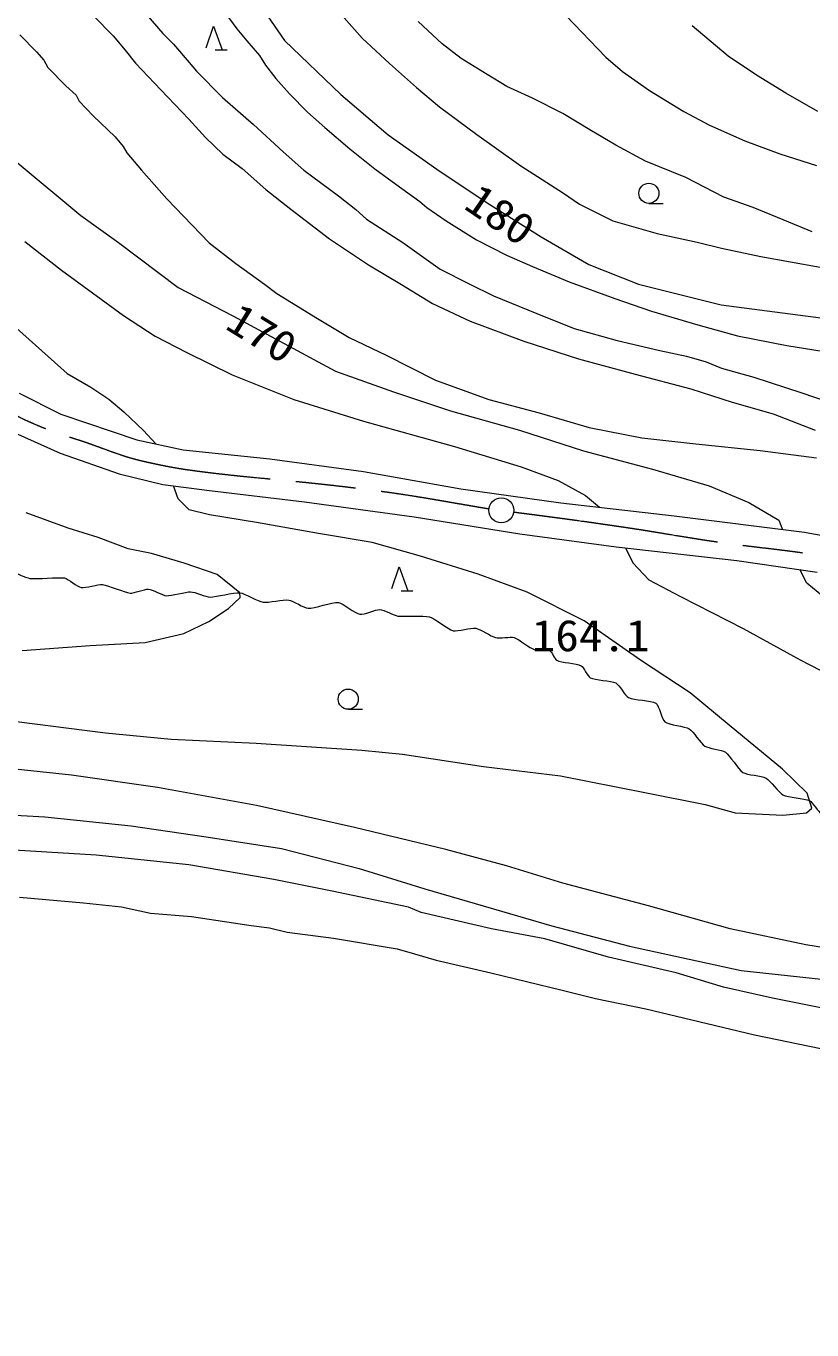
# Model space of a CAD drawing. Units: millimetres, scale not verified. Extents: x 40000 to 680000, y 20000 to 380000.
# Drawn here: x 443064 to 488863, y 243479 to 319452 of the extents above; entities that cross this region are included whole.
import ezdxf
from ezdxf.enums import TextEntityAlignment as Align

# ---------------------------------------------------------------- set-up
doc = ezdxf.new("R2010")
doc.units = ezdxf.units.MM
doc.header["$LTSCALE"] = 1000
doc.linetypes.add('CHAIN', pattern=[18.5, 12, -1.5, 3.5, -1.5])
doc.layers.add('M-BMK', color=2, linetype='CHAIN', lineweight=13)
doc.layers.add('M-WORK', color=1, linetype='Continuous', lineweight=13)
doc.styles.add('ＭＳ ゴシック', font='')
doc.styles.get('ＭＳ ゴシック').set_extended_font_data('MS Gothic')

msp = doc.modelspace()

# ---------------------------------------------------------------- linework, layer by layer
at = {"layer": 'M-BMK'}
for points, knots in [([(375435, 314146), (376344, 314405), (376590, 314475), (377338, 314654), (378073, 314829), (378484, 314940), (379230, 315055), (380096, 315188), (380588, 315201), (381460, 315278), (382446, 315365), (382997, 315454), (383986, 315474), (384990, 315495), (385551, 315403), (386554, 315347), (387147, 315313), (387482, 315317), (388072, 315246), (389360, 315092), (390056, 314844), (391328, 314585), (392347, 314378), (392921, 314279), (393936, 314052), (394763, 313866), (395230, 313772), (396047, 313546), (396713, 313361), (397076, 313223), (397734, 313012), (398603, 312733), (399090, 312577), (399955, 312287), (400923, 311962), (401463, 311777), (402426, 311439), (403377, 311105), (403908, 310915), (404852, 310563), (406150, 310080), (406832, 309687), (408154, 309273), (408683, 309107), (408987, 309043), (409522, 308895), (411461, 308356), (412542, 308033), (414485, 307508), (415675, 307187), (416341, 307004), (417536, 306701), (418770, 306388), (419467, 306236), (420702, 305928), (422248, 305543), (423106, 305295), (424656, 304923), (426206, 304551), (427102, 304454), (428637, 304020), (429665, 303729), (430226, 303511), (431222, 303124), (432356, 302683), (432958, 302355), (434061, 301838), (434924, 301434), (435421, 301231), (436256, 300771), (437112, 300299), (437545, 299957), (438359, 299417), (439023, 298977), (439380, 298710), (440042, 298268), (440726, 297811), (441080, 297504), (441807, 297119), (442898, 296539), (443531, 296245), (444690, 295816), (445264, 295603), (445595, 295513), (446177, 295323), (447711, 294823), (448531, 294397), (450107, 294051), (451271, 293795), (451930, 293670), (453113, 293517), (455754, 293176), (457246, 293093), (459894, 292810), (460845, 292708), (461377, 292648), (462326, 292533), (465353, 292163), (466336, 291956), (470040, 291326)], [0, 0, 0, 0, 1, 1, 1, 2, 2, 2, 3, 3, 3, 4, 4, 4, 5, 5, 5, 6, 6, 6, 7, 7, 7, 8, 8, 8, 9, 9, 9, 10, 10, 10, 11, 11, 11, 12, 12, 12, 13, 13, 13, 14, 14, 14, 15, 15, 15, 16, 16, 16, 17, 17, 17, 18, 18, 18, 19, 19, 19, 20, 20, 20, 21, 21, 21, 22, 22, 22, 23, 23, 23, 24, 24, 24, 25, 25, 25, 26, 26, 26, 27, 27, 27, 28, 28, 28, 29, 29, 29, 30, 30, 30, 31, 31, 31, 32, 32, 32, 33, 33, 33, 33]), ([(471483, 291139), (474610, 290730), (475416, 290627), (477931, 290255), (480206, 289918), (481470, 289660), (483748, 289342), (485492, 289098), (486477, 289021), (488221, 288778), (491394, 288335), (493175, 288091), (496316, 287464), (497848, 287158), (498677, 286859), (500184, 286449), (502190, 285903), (503303, 285560), (505294, 284961), (506375, 284636), (506985, 284466), (508053, 284099), (509127, 283730), (509711, 283475), (510772, 283073), (512492, 282422), (513467, 282087), (515174, 281401), (517620, 280418), (518984, 279850), (521391, 278774), (523161, 277983), (524133, 277496), (525885, 276666), (526854, 276207), (527402, 275958), (528363, 275481), (529579, 274877), (530236, 274492), (531440, 273865), (532509, 273309), (533122, 273026), (534180, 272449), (535570, 271691), (536318, 271212), (537689, 270418), (538891, 269721), (539580, 269356), (540767, 268633), (542062, 267843), (542769, 267369), (544029, 266524), (545106, 265803), (545687, 265368), (546753, 264631), (547785, 263919), (548382, 263547), (549400, 262815), (550545, 261992), (551171, 261510), (552291, 260653), (553807, 259493), (554651, 258834), (556138, 257637), (557267, 256728), (557931, 256255), (559001, 255277), (559650, 254683), (559870, 254478), (560625, 253716)], [0, 0, 0, 0, 1, 1, 1, 2, 2, 2, 3, 3, 3, 4, 4, 4, 5, 5, 5, 6, 6, 6, 7, 7, 7, 8, 8, 8, 9, 9, 9, 10, 10, 10, 11, 11, 11, 12, 12, 12, 13, 13, 13, 14, 14, 14, 15, 15, 15, 16, 16, 16, 17, 17, 17, 18, 18, 18, 19, 19, 19, 20, 20, 20, 21, 21, 21, 22, 22, 22, 23, 23, 23, 23])]:
    msp.add_open_spline(points, degree=3, knots=knots, dxfattribs=at)
at = {"layer": 'M-WORK'}
for p, q in [((446986, 320058), (448133, 318892)), ((449683, 320601), (451031, 319023)), ((454641, 320245), (455356, 319295)), ((456953, 320298), (458134, 318603)), ((461448, 320111), (462659, 318753)), ((474537, 320051), (476851, 317643)), ((453552, 318193), (453989, 319452)), ((453989, 319452), (454493, 318065)), ((455356, 319295), (455939, 318594)), ((467315, 318420), (465921, 319714)), ((483990, 317697), (481889, 319459)), ((442692, 318941), (443675, 317958)), ((448133, 318892), (448847, 318040)), ((451031, 319023), (451646, 318399)), ((451646, 318399), (452573, 317326)), ((455939, 318594), (456673, 317735)), ((458134, 318603), (461410, 315469)), ((462659, 318753), (464237, 317267)), ((468416, 317567), (467315, 318420)), ((443675, 317958), (444101, 317460)), ((448847, 318040), (449437, 317286)), ((454092, 318065), (454785, 318065)), ((456673, 317735), (457014, 317165)), ((476851, 317643), (477823, 316808)), ((485642, 316587), (483990, 317697)), ((444101, 317460), (444337, 317041)), ((444337, 317041), (445379, 315973)), ((449437, 317286), (450925, 315733)), ((452573, 317326), (452995, 316821)), ((452995, 316821), (454518, 315298)), ((457014, 317165), (457610, 316392)), ((464237, 317267), (465825, 315872)), ((469930, 316631), (468416, 317567)), ((457610, 316392), (458410, 315500)), ((471077, 315934), (469930, 316631)), ((477823, 316808), (479392, 315707)), ((487348, 315550), (485642, 316587)), ((445379, 315973), (445976, 315422)), ((445976, 315422), (446166, 315068)), ((450925, 315733), (452550, 314023)), ((454518, 315298), (456316, 313711)), ((458410, 315500), (459458, 314439)), ((461410, 315469), (464159, 313118)), ((465825, 315872), (467164, 314744)), ((472582, 315246), (471077, 315934)), ((479392, 315707), (481392, 314468)), ((489211, 314468), (487348, 315550)), ((446166, 315068), (446972, 314229)), ((467164, 314744), (469329, 313138)), ((474343, 314365), (472582, 315246)), ((446972, 314229), (448263, 312997)), ((452550, 314023), (453513, 312961)), ((459458, 314439), (460474, 313541)), ((475912, 313411), (474343, 314365)), ((481392, 314468), (482888, 313670)), ((456316, 313711), (458041, 312124)), ((460474, 313541), (461929, 312309)), ((464159, 313118), (467010, 311114)), ((469329, 313138), (471889, 311312)), ((477444, 312521), (475912, 313411)), ((482888, 313670), (484952, 312771)), ((448263, 312997), (448715, 312427)), ((448715, 312427), (448931, 312060)), ((453513, 312961), (454536, 311991)), ((461929, 312309), (463384, 311129)), ((479160, 311585), (477444, 312521)), ((484952, 312771), (486989, 312010)), ((442546, 311505), (446258, 308423)), ((448931, 312060), (449790, 311058)), ((454536, 311991), (455656, 311146)), ((458041, 312124), (459243, 311050)), ((481509, 310621), (479160, 311585)), ((486989, 312010), (489127, 311322)), ((449790, 311058), (451264, 309380)), ((455656, 311146), (457032, 309927)), ((459243, 311050), (461279, 309555)), ((463384, 311129), (464616, 310244)), ((467010, 311114), (469939, 309162)), ((471889, 311312), (474375, 309716)), ((464616, 310244), (466018, 309235)), ((483729, 309484), (481509, 310621)), ((451264, 309380), (452745, 307853)), ((457032, 309927), (458487, 308787)), ((461279, 309555), (462289, 308766)), ((466018, 309235), (466424, 308875)), ((474375, 309716), (475320, 309074)), ((485445, 308878), (483729, 309484)), ((458487, 308787), (460755, 307063)), ((462289, 308766), (462894, 308197)), ((466424, 308875), (467552, 308095)), ((469939, 309162), (473086, 307171)), ((475320, 309074), (477266, 308110)), ((479361, 309123), (480199, 309123)), ((487518, 308025), (485445, 308878)), ((446258, 308423), (448442, 306843)), ((452745, 307853), (453735, 306831)), ((462894, 308197), (465014, 306848)), ((467552, 308095), (469321, 306994)), ((477266, 308110), (479834, 307358)), ((488876, 307465), (487518, 308025)), ((460755, 307063), (463016, 305549)), ((469321, 306994), (471071, 306109)), ((473086, 307171), (475860, 305565)), ((479834, 307358), (482174, 306863)), ((442991, 306905), (445129, 305235)), ((448442, 306843), (451923, 304222)), ((453735, 306831), (455282, 305618)), ((465014, 306848), (467197, 305279)), ((482174, 306863), (483587, 306505)), ((483587, 306505), (485881, 306028)), ((455282, 305618), (456966, 304412)), ((463016, 305549), (464936, 304402)), ((471071, 306109), (472572, 305441)), ((472572, 305441), (474721, 304556)), ((475860, 305565), (478750, 304422)), ((485881, 306028), (489349, 305413)), ((445129, 305235), (448735, 302583)), ((467197, 305279), (468895, 304426)), ((451923, 304222), (455108, 302565)), ((456966, 304412), (457674, 303875)), ((464936, 304402), (466745, 303295)), ((468895, 304426), (470308, 303729)), ((474721, 304556), (477375, 303586)), ((478750, 304422), (483580, 303215)), ((440935, 303252), (445456, 299206)), ((457674, 303875), (460046, 302407)), ((466745, 303295), (468953, 302259)), ((470308, 303729), (472831, 302701)), ((477375, 303586), (479512, 302839)), ((483580, 303215), (489373, 302444)), ((448735, 302583), (450588, 301381)), ((455108, 302565), (461094, 299354)), ((460046, 302407), (461894, 301306)), ((472831, 302701), (475005, 301829)), ((479512, 302839), (482212, 302046)), ((468953, 302259), (472073, 301099)), ((475005, 301829), (477519, 301123)), ((482212, 302046), (484519, 301410)), ((450588, 301381), (452441, 300436)), ((461894, 301306), (464044, 300284)), ((472073, 301099), (475251, 300070)), ((477519, 301123), (480005, 300554)), ((484519, 301410), (487395, 300840)), ((452441, 300436), (455074, 299133)), ((464044, 300284), (466920, 298822)), ((480005, 300554), (481556, 300215)), ((481556, 300215), (482703, 299884)), ((487395, 300840), (491242, 300218)), ((461094, 299354), (464472, 298147)), ((475251, 300070), (478560, 299179)), ((482703, 299884), (483602, 299517)), ((483602, 299517), (485473, 299004)), ((445456, 299206), (446830, 298410)), ((455074, 299133), (458671, 297693)), ((466920, 298822), (470033, 297695)), ((478560, 299179), (481804, 298314)), ((485473, 299004), (488281, 298086)), ((442659, 298060), (445086, 296837)), ((446830, 298410), (447884, 297716)), ((464472, 298147), (467799, 297029)), ((481804, 298314), (484209, 297541)), ((488281, 298086), (490822, 297214)), ((447884, 297716), (448757, 296984)), ((458671, 297693), (462735, 296427)), ((470033, 297695), (472969, 296909)), ((484209, 297541), (486608, 296853)), ((445086, 296837), (448072, 295830)), ((448757, 296984), (449900, 295892)), ((462735, 296427), (468029, 294959)), ((467799, 297029), (471819, 295912)), ((472969, 296909), (475872, 296063)), ((486608, 296853), (489059, 295909)), ((442406, 295744), (445052, 294563)), ((448072, 295830), (449528, 295344)), ((449900, 295892), (450618, 295112)), ((471819, 295912), (475557, 294704)), ((475872, 296063), (478946, 295467)), ((449528, 295344), (452226, 294769)), ((468029, 294959), (471919, 293766)), ((478946, 295467), (482092, 295113)), ((482092, 295113), (485853, 294720)), ((445052, 294563), (448482, 293355)), ((452226, 294769), (457261, 294229)), ((457261, 294229), (462727, 293492)), ((475557, 294704), (479577, 293638)), ((485853, 294720), (489130, 294287)), ((448482, 293355), (451025, 292739)), ((462727, 293492), (468392, 292485)), ((471919, 293766), (474066, 292968)), ((479577, 293638), (482878, 292662)), ((451025, 292739), (453748, 292392)), ((451926, 291913), (451655, 292659)), ((474066, 292968), (475672, 292106)), ((482878, 292662), (485178, 291686)), ((452576, 291273), (451926, 291913)), ((453748, 292392), (459284, 291737)), ((468392, 292485), (474236, 291676)), ((475672, 292106), (476482, 291419)), ((445526, 290187), (443060, 291099)), ((453745, 290967), (452576, 291273)), ((459284, 291737), (465681, 290851)), ((474236, 291676), (480836, 290920)), ((485178, 291686), (486937, 290671)), ((456496, 290518), (453745, 290967)), ((460111, 289888), (456496, 290518)), ((465681, 290851), (471846, 289874)), ((480836, 290920), (488425, 289967)), ((486937, 290671), (487151, 290127)), ((447263, 289656), (445526, 290187)), ((449017, 288998), (447263, 289656)), ((463240, 289367), (460111, 289888)), ((471846, 289874), (477446, 289104)), ((488425, 289967), (498117, 288205)), ((450366, 288729), (449017, 288998)), ((452280, 288151), (450366, 288729)), ((466045, 288558), (463240, 289367)), ((477446, 289104), (484485, 288307)), ((477990, 289042), (478426, 288171)), ((454194, 287496), (452280, 288151)), ((464377, 286681), (464814, 287940)), ((464814, 287940), (465319, 286552)), ((469408, 287515), (466045, 288558)), ((478426, 288171), (479364, 287194)), ((484485, 288307), (489174, 287639)), ((455517, 286429), (454194, 287496)), ((472274, 286465), (469408, 287515)), ((479364, 287194), (481213, 286205)), ((488570, 286990), (488151, 287785)), ((455546, 286158), (455517, 286429)), ((464917, 286552), (465611, 286552)), ((475597, 284803), (472274, 286465)), ((491516, 284548), (488570, 286990)), ((454867, 285521), (455546, 286158)), ((454867, 285521), (455546, 286158)), ((481213, 286205), (484848, 284356)), ((453724, 284763), (454867, 285521)), ((452260, 284057), (453724, 284763)), ((478870, 282512), (475597, 284803)), ((484848, 284356), (488175, 282532)), ((446801, 283363), (450012, 283530)), ((450012, 283530), (452260, 284057)), ((442845, 283068), (446801, 283363)), ((481765, 280599), (478870, 282512)), ((488175, 282532), (491155, 280978)), ((484031, 278710), (481765, 280599)), ((461839, 279646), (462677, 279646)), ((441414, 279071), (447695, 278262)), ((447695, 278262), (451523, 277902)), ((487143, 276156), (484031, 278710)), ((451523, 277902), (456481, 277671)), ((456481, 277671), (462630, 277267)), ((462630, 277267), (465004, 277033)), ((465004, 277033), (469715, 276314)), ((445717, 275801), (442057, 276199)), ((450727, 275094), (445717, 275801)), ((469715, 276314), (474211, 275774)), ((488583, 274752), (487143, 276156)), ((456494, 274041), (450727, 275094)), ((474211, 275774), (479120, 274803)), ((479120, 274803), (482645, 274102)), ((488850, 273890), (488583, 274752)), ((438286, 273712), (444152, 273385)), ((462210, 272756), (456494, 274041)), ((482645, 274102), (484389, 273616)), ((484389, 273616), (487176, 273473)), ((487176, 273473), (488547, 273606)), ((488547, 273606), (488850, 273890)), ((444152, 273385), (449187, 272857)), ((449187, 272857), (453568, 272202)), ((467528, 271472), (462210, 272756)), ((453568, 272202), (457948, 271522)), ((447148, 271142), (440597, 271540)), ((457948, 271522), (462480, 270364)), ((471060, 270521), (467528, 271472)), ((452543, 270577), (447148, 271142)), ((457501, 269729), (452543, 270577)), ((474348, 269507), (471060, 270521)), ((460905, 269036), (457501, 269729)), ((462480, 270364), (466307, 269181)), ((465349, 268111), (460905, 269036)), ((466307, 269181), (473708, 267016)), ((479345, 268196), (474348, 269507)), ((442677, 268686), (446411, 268356)), ((446411, 268356), (448622, 268127)), ((484097, 266848), (479345, 268196)), ((448622, 268127), (450319, 267769)), ((450319, 267769), (452696, 267576)), ((452696, 267576), (456191, 267053)), ((466081, 267802), (465349, 268111)), ((470179, 266852), (466081, 267802)), ((456191, 267053), (457246, 266915)), ((457246, 266915), (458283, 266659)), ((473300, 266261), (470179, 266852)), ((473708, 267016), (478240, 265833)), ((488516, 265923), (484097, 266848)), ((458283, 266659), (460971, 266301)), ((460971, 266301), (464687, 265677)), ((476999, 265195), (473300, 266261)), ((491612, 265422), (488516, 265923)), ((464687, 265677), (465706, 265402)), ((465706, 265402), (466972, 265025)), ((480955, 264283), (476999, 265195)), ((478240, 265833), (484735, 264423)), ((466972, 265025), (470146, 264282)), ((484735, 264423), (489594, 263894)), ((470146, 264282), (474302, 263282)), ((483717, 263448), (480955, 264283)), ((474302, 263282), (476257, 262796)), ((486569, 262819), (483717, 263448)), ((476257, 262796), (479174, 262190)), ((479174, 262190), (482762, 261337)), ((490640, 261997), (486569, 262819)), ((482762, 261337), (485523, 260677)), ((485523, 260677), (489377, 259878))]:
    msp.add_line(p, q, dxfattribs=at)
for centre, radius in [((479361, 309709), 586), ((470762, 291236), 728), ((461839, 280232), 586)]:
    msp.add_circle(centre, radius, dxfattribs=at)
msp.add_open_spline([(433202, 290547), (433210, 290398), (433526, 290002), (433671, 289962), (433933, 289889), (434765, 290099), (435030, 290037), (435266, 289983), (435831, 289477), (436062, 289408), (436304, 289336), (437084, 289442), (437321, 289358), (437558, 289273), (438092, 288689), (438328, 288602), (438594, 288505), (439470, 288568), (439738, 288476), (440004, 288386), (440654, 287808), (440921, 287721), (441151, 287646), (441892, 287741), (442130, 287696), (442372, 287650), (443043, 287299), (443288, 287268), (443687, 287217), (444905, 287363), (445302, 287293), (445524, 287254), (446061, 286777), (446284, 286739), (446529, 286697), (447270, 286944), (447517, 286916), (447853, 286877), (448793, 286447), (449129, 286412), (449344, 286390), (449970, 286654), (450186, 286639), (450410, 286623), (451019, 286275), (451243, 286261), (451528, 286244), (452368, 286496), (452653, 286488), (452888, 286481), (453552, 286190), (453786, 286185), (454136, 286178), (455169, 286463), (455517, 286429), (455810, 286401), (456592, 285926), (456883, 285883), (457178, 285840), (458073, 286049), (458368, 286009), (458612, 285976), (459255, 285544), (459501, 285531), (459859, 285512), (460907, 285900), (461263, 285858), (461547, 285825), (462240, 285225), (462522, 285178), (462757, 285139), (463442, 285466), (463680, 285455), (463904, 285445), (464515, 285111), (464737, 285078), (465101, 285024), (466220, 285122), (466575, 285027), (466885, 284945), (467649, 284297), (467960, 284222), (468216, 284160), (469009, 284415), (469269, 284373), (469522, 284331), (470178, 283881), (470427, 283819), (470637, 283767), (471303, 283884), (471510, 283819), (471776, 283735), (472444, 283198), (472706, 283101), (472871, 283040), (473427, 283126), (473587, 283051), (473711, 282993), (473866, 282556), (473990, 282497), (474253, 282372), (475154, 282317), (475412, 282183), (475568, 282101), (475783, 281556), (475941, 281478), (476212, 281342), (477157, 281315), (477426, 281176), (477629, 281071), (477977, 280423), (478181, 280320), (478470, 280173), (479498, 280172), (479767, 279992), (479968, 279859), (480105, 279056), (480296, 278910), (480529, 278731), (481455, 278659), (481706, 278507), (481937, 278366), (482384, 277646), (482612, 277500), (482824, 277364), (483614, 277291), (483821, 277147), (484076, 276970), (484566, 276131), (484828, 275964), (485063, 275814), (485943, 275773), (486187, 275637), (486430, 275501), (486923, 274783), (487169, 274655), (487450, 274509), (488432, 274460), (488717, 274321), (488904, 274230), (489232, 273643), (489420, 273554), (489768, 273390), (490954, 273290), (491291, 273105), (491587, 272942), (492163, 272045), (492459, 271882), (492698, 271751), (493563, 271838), (493808, 271720), (494126, 271568), (494831, 270722), (495157, 270587), (495446, 270468), (496424, 270613), (496721, 270515), (497038, 270412), (497820, 269752), (498124, 269616), (498335, 269522), (499049, 269483), (499257, 269382), (499535, 269248), (500204, 268561), (500498, 268465), (500850, 268351), (501996, 268488), (502350, 268375), (502541, 268315), (502855, 267701), (503051, 267656), (503386, 267579), (504423, 267883), (504760, 267818), (504979, 267776), (505442, 267207), (505659, 267153), (505942, 267081), (506832, 267292), (507115, 267225), (507442, 267147), (508279, 266521), (508608, 266451), (508898, 266390), (509791, 266650), (510082, 266595), (510355, 266544), (511038, 266009), (511307, 265941), (511550, 265879), (512328, 266053), (512564, 265966), (512793, 265881), (513232, 265218), (513463, 265139), (513766, 265034), (514763, 265213), (515064, 265103), (515265, 265029), (515572, 264386), (515765, 264293), (515996, 264182), (516807, 264254), (517042, 264150), (517272, 264047), (517742, 263396), (517977, 263304), (518311, 263174), (519422, 263216), (519757, 263089), (520030, 262985), (520630, 262278), (520908, 262189), (521241, 262084), (522324, 262289), (522652, 262171), (522855, 262099), (523120, 261412), (523318, 261326), (523582, 261211), (524487, 261357), (524756, 261254), (525007, 261159), (525539, 260505), (525781, 260391), (526044, 260268), (526943, 260233), (527202, 260103), (527423, 259993), (527867, 259360), (528083, 259240), (528286, 259128), (529017, 259109), (529216, 258989), (529369, 258896), (529560, 258332), (529719, 258251), (530018, 258101), (531064, 258072), (531356, 257910), (531495, 257832), (531520, 257247), (531662, 257172), (531905, 257044), (532773, 257130), (533028, 257028), (533330, 256908), (534062, 256226), (534359, 256093), (534606, 255983), (535447, 255962), (535690, 255842), (535835, 255770), (536032, 255269), (536175, 255194), (536449, 255053), (537400, 254968), (537668, 254817), (537894, 254689), (538312, 253976), (538543, 253859), (538807, 253726), (539748, 253789), (540002, 253639), (540213, 253515), (540452, 252736), (540663, 252611), (540878, 252484), (541695, 252639), (541910, 252510), (542191, 252342), (542663, 251407), (542947, 251244), (543165, 251119), (543987, 251326), (544204, 251198), (544444, 251057), (544755, 250201), (544987, 250046), (545218, 249892), (546128, 249940), (546347, 249769), (546580, 249588), (546786, 248631), (547027, 248460), (547285, 248277), (548327, 248364), (548587, 248183), (548790, 248043), (548892, 247224), (549066, 247050), (549203, 246913), (549854, 246905), (549997, 246774), (550191, 246595), (550429, 245790), (550627, 245615), (550807, 245456), (551595, 245388), (551760, 245213), (552025, 244930), (552560, 243861), (552628, 243479)], degree=3, knots=[0, 0, 0, 0, 1, 1, 1, 2, 2, 2, 3, 3, 3, 4, 4, 4, 5, 5, 5, 6, 6, 6, 7, 7, 7, 8, 8, 8, 9, 9, 9, 10, 10, 10, 11, 11, 11, 12, 12, 12, 13, 13, 13, 14, 14, 14, 15, 15, 15, 16, 16, 16, 17, 17, 17, 18, 18, 18, 19, 19, 19, 20, 20, 20, 21, 21, 21, 22, 22, 22, 23, 23, 23, 24, 24, 24, 25, 25, 25, 26, 26, 26, 27, 27, 27, 28, 28, 28, 29, 29, 29, 30, 30, 30, 31, 31, 31, 32, 32, 32, 33, 33, 33, 34, 34, 34, 35, 35, 35, 36, 36, 36, 37, 37, 37, 38, 38, 38, 39, 39, 39, 40, 40, 40, 41, 41, 41, 42, 42, 42, 43, 43, 43, 44, 44, 44, 45, 45, 45, 46, 46, 46, 47, 47, 47, 48, 48, 48, 49, 49, 49, 50, 50, 50, 51, 51, 51, 52, 52, 52, 53, 53, 53, 54, 54, 54, 55, 55, 55, 56, 56, 56, 57, 57, 57, 58, 58, 58, 59, 59, 59, 60, 60, 60, 61, 61, 61, 62, 62, 62, 63, 63, 63, 64, 64, 64, 65, 65, 65, 66, 66, 66, 67, 67, 67, 68, 68, 68, 69, 69, 69, 70, 70, 70, 71, 71, 71, 72, 72, 72, 73, 73, 73, 74, 74, 74, 75, 75, 75, 76, 76, 76, 77, 77, 77, 78, 78, 78, 79, 79, 79, 80, 80, 80, 81, 81, 81, 82, 82, 82, 83, 83, 83, 84, 84, 84, 85, 85, 85, 86, 86, 86, 87, 87, 87, 88, 88, 88, 89, 89, 89, 90, 90, 90, 91, 91, 91, 92, 92, 92, 93, 93, 93, 94, 94, 94, 95, 95, 95, 96, 96, 96, 97, 97, 97, 98, 98, 98, 99, 99, 99, 100, 100, 100, 101, 101, 101, 101], dxfattribs=at)

# ---------------------------------------------------------------- texts
at = {"layer": 'M-WORK', "style": 'ＭＳ ゴシック', "width": 1.1}
for s, rotation, p in [('180', 325.851, (468182, 308413)), ('170', 328.377, (454297, 301390))]:
    msp.add_text(s, height=1833, rotation=rotation, dxfattribs=at).set_placement(p, align=Align.BOTTOM_LEFT)
msp.add_text('164.1', height=1833, dxfattribs=at).set_placement((472536, 282475), align=Align.BOTTOM_LEFT)

doc.saveas('drawing.dxf')
